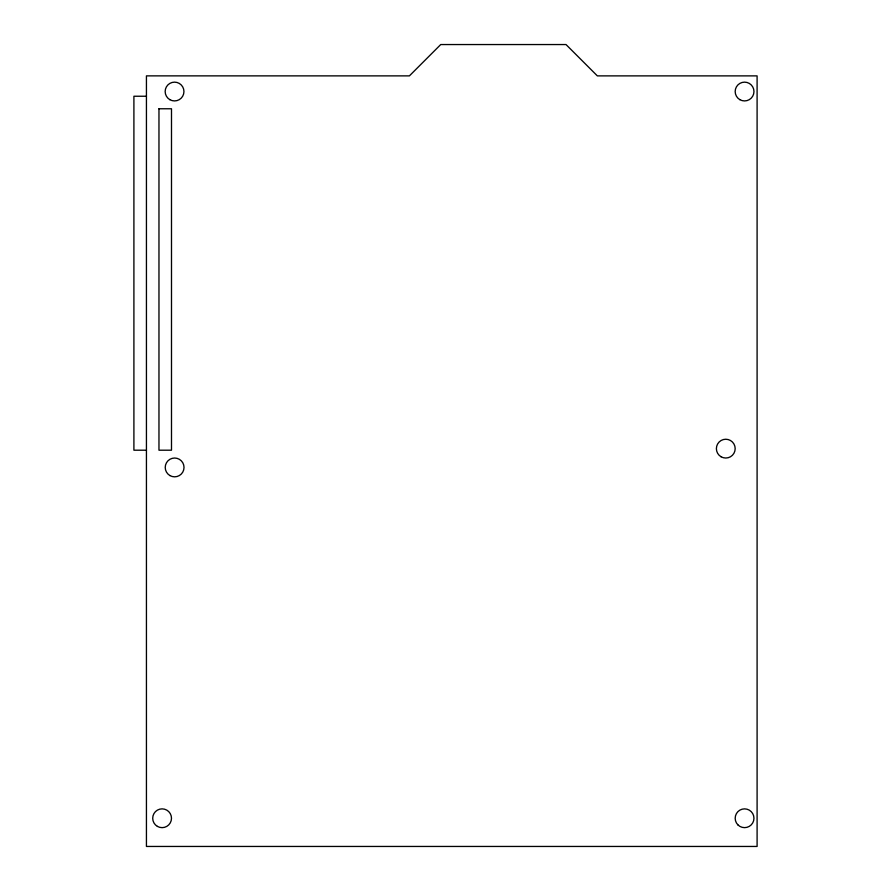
<?xml version="1.0" encoding="UTF-8"?>
<svg xmlns="http://www.w3.org/2000/svg" width="891" height="891" viewBox="0 0 891 891"><rect width="100%" height="100%" fill="white"/><g stroke="black" fill="none" stroke-linecap="round" stroke-linejoin="round"><path stroke-width="1.34" d="M146.436 450.2L146.436 846.45L757.094 846.45L757.094 75.88L597.349 75.88L566.019 44.55L440.722 44.55L409.403 75.88L146.436 75.869L146.436 450.2L133.906 450.2L133.906 96.239L146.436 96.239M158.966 108.769L158.966 450.2L171.495 450.2L171.495 108.769L158.966 108.769M737.926 824.899A9.4 9.4 0 0 0 753.641 820.689A9.4 9.4 0 0 0 742.136 809.184A9.4 9.4 0 0 0 737.926 824.899M157.395 826.391A9.4 9.4 0 0 0 171.495 818.261A9.4 9.4 0 0 0 157.395 810.119A9.4 9.4 0 0 0 157.395 826.391M169.925 475.571A9.4 9.4 0 0 0 184.025 467.43A9.4 9.4 0 0 0 169.925 459.288A9.4 9.4 0 0 0 169.925 475.571M169.847 99.669A9.4 9.4 0 0 0 183.947 91.539A9.4 9.4 0 0 0 169.847 83.398A9.4 9.4 0 0 0 169.847 99.669M721.075 456.771A9.4 9.4 0 0 0 735.175 448.63A9.4 9.4 0 0 0 721.075 440.499A9.4 9.4 0 0 0 721.075 456.771M739.864 99.669A9.4 9.4 0 0 0 753.964 91.539A9.4 9.4 0 0 0 739.864 83.398A9.4 9.4 0 0 0 739.864 99.669"/></g></svg>
